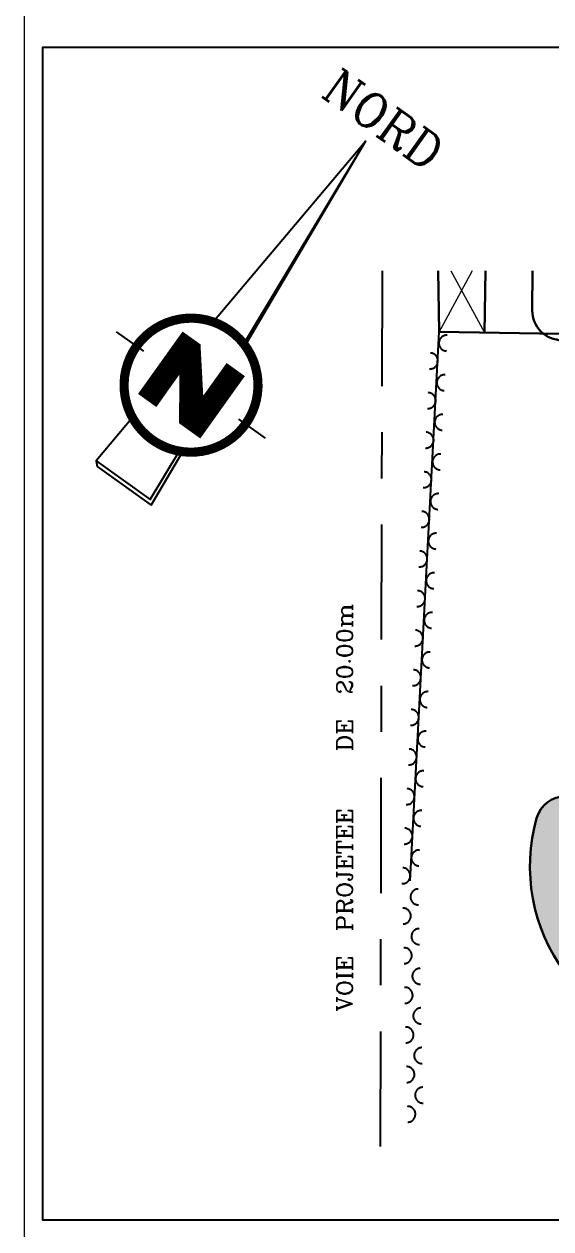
# Model space of a CAD drawing. Header units: millimetres. Extents: x 906 to 2482, y -1210 to -637.
# Drawn here: x 2054.29 to 2055.434, y -1200.741 to -1198.127 of the extents above; entities that cross this region are included whole.
import ezdxf
from ezdxf.enums import TextEntityAlignment as Align

# ---------------------------------------------------------------- set-up
doc = ezdxf.new("R2010")
doc.units = ezdxf.units.MM
for name, pattern in [('AXES', [2, 1.25, -0.25, 0.25, -0.25]), ('CENTER', [2, 1.25, -0.25, 0.25, -0.25]), ('CONTINOUS', [0])]:
    doc.linetypes.add(name, pattern=pattern)
doc.layers.add('autoblocan', color=7, linetype='Continuous', lineweight=13, true_color=0xe2d4c5)
doc.layers.add('HACH', color=7, linetype='Continuous', lineweight=5, true_color=0xd1d1d1)
doc.layers.add('AXE', color=7, linetype='AXES')
doc.layers.add('Cotation Linéaire', color=1, linetype='Continuous')
for name, color, linetype, lineweight in [('construction existante', 7, 'Continuous', 30), ('MUR 0.25', 7, 'Continuous', 25), ('MUR 0.3', 7, 'Continuous', 30), ('mur-fort', 7, 'Continuous', 60), ('TEXTE', 7, 'Continuous', 20)]:
    doc.layers.add(name, color=color, linetype=linetype, lineweight=lineweight)
doc.styles.add('RR', font='COMPLEX')

# ---------------------------------------------------------------- blocks, each defined once
blk = doc.blocks.new('Y006')
at = {"color": 0, "linetype": 'Continuous'}
for p, q in [((0, 0), (0.617052, -6.923803)), ((-2.691363, -8.77622), (-1.705911, -8.773253)), ((1.705911, -8.773253), (2.666005, -8.77622)), ((1.096657, -12.306924), (0.934351, -10.484525)), ((-0.974806, -12.185074), (-0.852955, -12.306924)), ((-0.852955, -12.306924), (1.096657, -12.306924))]:
    blk.add_line(p, q, dxfattribs=at)
for points in [[(-0.551984, -6.903331), (0, 0), (0.552471, -6.903576)], [(-1.06595, -7.66563), (-1.06595, -9.858943)], [(-1.01721, -7.66563), (-1.01721, -9.858943)], [(-0.968469, -7.66563), (-0.968469, -9.858943)], [(-0.91973, -7.66563), (-0.91973, -9.858943)], [(-0.870989, -7.66563), (-0.870989, -9.858943)], [(-0.822248, -7.66563), (-0.822248, -9.858943)], [(-0.773509, -7.66563), (-0.773509, -9.858943)], [(-0.724768, -7.66563), (-0.724768, -9.858943)], [(-0.676028, -7.66563), (-0.676028, -9.858943)], [(-0.627287, -7.66563), (-0.627287, -9.858943)], [(-0.578548, -7.66563), (-0.578548, -9.858943)], [(-0.529807, -7.66563), (-0.529807, -9.858943)], [(-0.481067, -7.66563), (-0.481067, -8.640436)], [(-0.432326, -7.726556), (-0.432326, -8.710065)], [(0.542479, -7.66563), (0.542479, -9.858943)], [(0.59122, -7.66563), (0.59122, -9.858943)], [(0.63996, -7.66563), (0.63996, -9.858943)], [(0.6887, -7.66563), (0.6887, -9.858943)], [(0.73744, -7.66563), (0.73744, -9.858943)], [(0.786181, -7.66563), (0.786181, -9.858943)], [(0.834922, -7.66563), (0.834922, -9.858943)], [(0.883661, -7.66563), (0.883661, -9.858943)], [(0.932402, -7.66563), (0.932402, -9.858943)], [(0.981142, -7.66563), (0.981142, -9.858943)], [(1.029883, -7.66563), (1.029883, -9.858943)], [(1.078622, -7.66563), (1.078622, -9.858943)], [(-0.383587, -7.78748), (-0.383587, -8.779693)], [(-0.334846, -7.848406), (-0.334846, -8.849322)], [(-0.286105, -7.909332), (-0.286105, -8.918951)], [(-0.237365, -7.970256), (-0.237365, -8.988581)], [(-0.188625, -8.031182), (-0.188625, -9.054728)], [(-0.139885, -8.092108), (-0.139885, -9.127839)], [(-0.091144, -8.153032), (-0.091144, -9.20095)], [(-0.042405, -8.213958), (-0.042405, -9.267097)], [(0.006336, -8.274884), (0.006336, -9.336726)], [(0.055077, -8.335809), (0.055077, -9.406355)], [(0.103817, -8.396734), (0.103817, -9.475983)], [(-0.481067, -8.640436), (-0.481067, -9.858943)], [(0.152557, -8.45766), (0.152557, -9.545612)], [(0.201297, -8.518585), (0.201297, -9.615241)], [(0.250038, -8.57951), (0.250038, -9.68487)], [(0.298779, -8.640436), (0.298779, -9.7545)], [(0.347518, -8.701361), (0.347518, -9.824129)], [(0.396259, -8.762287), (0.396259, -9.858943)], [(0.444999, -8.823212), (0.444999, -9.858943)], [(0.49374, -8.884137), (0.49374, -9.858943)], [(-0.842476, -10.53156), (-0.974806, -12.185074), (0.974806, -12.185074), (0.843451, -10.531072)]]:
    blk.add_lwpolyline(points, dxfattribs=at)
at = {"color": 0, "linetype": 'Continuous', "const_width": 0.048741}
blk.add_lwpolyline([(-0.481067, -9.858943), (-0.481067, -8.640436), (0.371888, -9.858943), (1.102993, -9.858943), (1.102993, -7.66563), (0.49374, -7.66563), (0.49374, -8.884137), (-0.481067, -7.66563), (-1.090321, -7.66563), (-1.090321, -9.858943), (-0.481067, -9.858943)], close=True, dxfattribs=at)
at = {"color": 0, "linetype": 'Continuous'}
blk.add_circle((0, -8.773253), 1.949611, dxfattribs=at)
blk = doc.blocks.new('NORD SABER')
at = {"const_width": 0.201, "flags": 128}
blk.add_lwpolyline([(78310.126, -137702.151, 1), (78313.066, -137702.151, 1)], format="xyb", close=True, dxfattribs=at)
blk.add_circle((78311.596, -137702.151), 1.407)
at = {"xscale": 0.75, "yscale": 0.75, "zscale": 0.75}
blk.add_blockref('Y006', (78311.596, -137695.571), dxfattribs=at)
at = {"layer": 'Cotation Linéaire', "color": 3, "linetype": 'CENTER', "style": 'RR'}
blk.add_text('NORD', height=0.7623, dxfattribs=at).set_placement((78311.644, -137694.57), align=Align.TOP_CENTER)

msp = doc.modelspace()

# ---------------------------------------------------------------- hatches: boundary and pattern name
at = {"layer": 'autoblocan'}
h = msp.add_hatch(dxfattribs=at)
h.set_pattern_fill('147', color=256, scale=0.021511, angle=90, pattern_type=2)
h.set_pattern_definition([(90, (1975.501135, -1166.96867), (-0.0161333064, 0.0161333064), [0.021511075, -0.0107555376]), (135, (1975.495757, -1166.96867), (-0.0322666076, 4e-18), [0.0076052406, -0.015210481]), (225, (1975.495757, -1166.94716), (-4e-18, -0.0322666076), [0.0076052406, -0.015210481]), (180, (1975.474246, -1166.96867), (-4e-18, -0.032266613), [0.010755538, -0.021511075]), (180, (1975.49038, -1166.963293), (-4e-18, -0.032266613), [0.010755538, -0.021511075]), (180, (1975.49038, -1166.952537), (-4e-18, -0.032266613), [0.010755538, -0.021511075]), (180, (1975.474246, -1166.94716), (-4e-18, -0.032266613), [0.010755538, -0.021511075])])
h.paths.add_polyline_path([(2055.7115, -1199.1853), (2055.7115, -1198.8034), (2055.4172, -1198.7984, 0.171262), (2055.4577, -1198.8129), (2055.6705, -1198.8138), (2055.6687, -1199.687), (2055.7115, -1199.687), (2055.7115, -1199.6069), (2055.7438, -1199.6069), (2055.7438, -1199.5596), (2055.7115, -1199.5596)])
at = {"layer": 'autoblocan', "linetype": 'CONTINOUS'}
h = msp.add_hatch(dxfattribs=at)
h.set_pattern_fill('147', color=256, scale=0.015058, angle=90, pattern_type=2)
h.set_pattern_definition([(90, (2009.335027, -1162.77958), (-0.0112933145, 0.0112933145), [0.0150577526, -0.0075288763]), (135, (2009.331263, -1162.77958), (-0.0225866253, 3e-18), [0.0053236684, -0.010647337]), (225, (2009.331263, -1162.764523), (-3e-18, -0.0225866253), [0.0053236684, -0.010647337]), (180, (2009.316205, -1162.77958), (-3e-18, -0.022586629), [0.007528876, -0.015057753]), (180, (2009.327498, -1162.775816), (-3e-18, -0.022586629), [0.007528876, -0.015057753]), (180, (2009.327498, -1162.768287), (-3e-18, -0.022586629), [0.007528876, -0.015057753]), (180, (2009.316205, -1162.764523), (-3e-18, -0.022586629), [0.007528876, -0.015057753])])
edge = h.paths.add_edge_path()
edge.add_line((2055.8814, -1199.9882), (2055.7567, -1199.8635))
edge.add_line((2055.7567, -1199.8635), (2055.7567, -1199.7575))
edge.add_line((2055.7567, -1199.7575), (2055.7115, -1199.7575))
edge.add_line((2055.7115, -1199.7575), (2055.7115, -1199.687))
edge.add_line((2055.7115, -1199.687), (2055.6687, -1199.687))
edge.add_line((2055.6687, -1199.687), (2055.6684, -1199.8033))
edge.add_line((2055.6684, -1199.8033), (2055.4651, -1199.8024))
edge.add_arc((2055.4649, -1199.867), 0.0645, 89.7567, 164.2968)
edge.add_arc((2055.7755, -1199.9543), 0.3872, 164.2968, 268.794)
edge.add_line((2055.7673, -1200.3414), (2055.777, -1200.3416))
edge.add_arc((2055.7792, -1200.2384), 0.1033, 268.794, 358.7941)
edge.add_line((2055.8824, -1200.2406), (2055.8866, -1200.0429))
edge.add_line((2055.8866, -1200.0429), (2056.1833, -1200.0492))
edge.add_line((2056.1833, -1200.0492), (2056.1788, -1200.2642))
edge.add_line((2056.1788, -1200.2642), (2056.2433, -1200.2656))
edge.add_line((2056.2433, -1200.2656), (2056.2479, -1200.0505))
edge.add_line((2056.2479, -1200.0505), (2056.4464, -1200.0547))
edge.add_line((2056.4464, -1200.0547), (2056.4464, -1200.0156))
edge.add_line((2056.4464, -1200.0156), (2056.4364, -1200.0156))
edge.add_line((2056.4364, -1200.0156), (2056.4364, -1200.0005))
edge.add_line((2056.4364, -1200.0005), (2056.2966, -1200.0005))
edge.add_line((2056.2966, -1200.0005), (2056.2966, -1199.9261))
edge.add_line((2056.2966, -1199.9261), (2056.2276, -1199.9261))
edge.add_line((2056.2276, -1199.9261), (2056.2276, -1199.9529))
edge.add_line((2056.2276, -1199.9529), (2056.174, -1199.9529))
edge.add_line((2056.174, -1199.9529), (2056.174, -1199.9392))
edge.add_line((2056.174, -1199.9392), (2056.1697, -1199.9392))
edge.add_line((2056.1697, -1199.9392), (2056.1697, -1199.9736))
edge.add_line((2056.1697, -1199.9736), (2056.1353, -1199.9736))
edge.add_line((2056.1353, -1199.9736), (2056.1353, -1199.9992))
edge.add_line((2056.1353, -1199.9992), (2055.9008, -1199.9992))
edge.add_line((2055.9008, -1199.9992), (2055.8814, -1199.9992))
edge.add_line((2055.8814, -1199.9992), (2055.8814, -1199.9882))
edge = h.paths.add_edge_path(flags=16)
edge.add_line((2055.8007, -1200.031), (2055.7965, -1200.2332))
edge.add_arc((2055.7755, -1199.9543), 0.2796, 166.4213, 274.3107, ccw=False)
edge.add_line((2055.5036, -1199.8886), (2055.659, -1199.8893))
edge.add_line((2055.659, -1199.8893), (2055.8007, -1200.031))
h.paths.add_polyline_path([(2057.9255, -1200.0199), (2057.3958, -1200.0199), (2057.3958, -1199.9511), (2057.3377, -1199.9511), (2057.3377, -1199.9984), (2057.188, -1199.9984), (2057.188, -1200.0122), (2057.0971, -1200.0122), (2057.0971, -1200.0328), (2057.0928, -1200.0328), (2057.0584, -1200.0328), (2057.0541, -1200.0328), (2057.0541, -1199.9984), (2056.9914, -1199.9984), (2056.9914, -1200.0199), (2056.7137, -1200.0199), (2056.7137, -1200.0156), (2056.4464, -1200.0156), (2056.4464, -1200.0547), (2057.0393, -1200.0672), (2057.0348, -1200.2822), (2057.0993, -1200.2836), (2057.1038, -1200.0685), (2057.9255, -1200.0858)])
h.paths.add_polyline_path([(2058.6843, -1200.0552), (2058.6478, -1200.0552), (2058.6478, -1200.0337), (2058.5251, -1200.0337), (2058.5251, -1200.0552), (2058.3746, -1200.0552), (2058.3746, -1199.9925), (2058.181, -1199.9925), (2058.181, -1199.9666), (2058.0842, -1199.9666), (2058.0842, -1200.0328), (2057.94, -1200.0328), (2057.94, -1200.0199), (2057.9255, -1200.0199), (2057.9255, -1200.0858), (2058.0931, -1200.0894), (2058.0886, -1200.3044), (2058.1531, -1200.3058), (2058.1576, -1200.0907), (2058.6843, -1200.1018)])

# ---------------------------------------------------------------- linework, layer by layer
at = {"layer": 'AXE', "ltscale": 0.2}
msp.add_line((2055.0673, -1198.6625), (2055.063, -1200.6114), dxfattribs=at)
at = {"layer": 'AXE', "ltscale": 3, "extrusion": (0, 0, -1)}
msp.add_line((2055.1285, -1199.986), (2055.1915, -1198.7946), dxfattribs=at)
at = {"layer": 'AXE', "ltscale": 3}
for centre, start, end in [((2055.2078, -1198.8191), 86.9322, 266.9322), ((2055.1713, -1198.8578), 266.9322, 86.9322), ((2055.2032, -1198.905), 86.9322, 266.9322), ((2055.1667, -1198.9437), 266.9322, 86.9322), ((2055.1986, -1198.9909), 86.9322, 266.9322), ((2055.1621, -1199.0296), 266.9322, 86.9322), ((2055.194, -1199.0769), 86.9322, 266.9322), ((2055.1574, -1199.1155), 266.9322, 86.9322), ((2055.1894, -1199.1628), 86.9322, 266.9322), ((2055.1528, -1199.2014), 266.9322, 86.9322), ((2055.1848, -1199.2487), 86.9322, 266.9322), ((2055.1482, -1199.2874), 266.9322, 86.9322), ((2055.1802, -1199.3346), 86.9322, 266.9322), ((2055.1436, -1199.3733), 266.9322, 86.9322), ((2055.1756, -1199.4205), 86.9322, 266.9322), ((2055.139, -1199.4592), 266.9322, 86.9322), ((2055.171, -1199.5065), 86.9322, 266.9322), ((2055.1344, -1199.5451), 266.9322, 86.9322), ((2055.1664, -1199.5924), 86.9322, 266.9322), ((2055.1298, -1199.6311), 266.9322, 86.9322), ((2055.1618, -1199.6783), 86.9322, 266.9322), ((2055.1252, -1199.717), 266.9322, 86.9322), ((2055.1571, -1199.7642), 86.9322, 266.9322), ((2055.1206, -1199.8029), 266.9322, 86.9322), ((2055.1525, -1199.8502), 86.9322, 266.9322), ((2055.116, -1199.8888), 266.9322, 86.9322), ((2055.1479, -1199.9361), 86.9322, 266.9322), ((2055.1114, -1199.9747), 266.9322, 86.9322), ((2055.1461, -1200.0207), 91.3226, 271.3226), ((2055.1126, -1200.0621), 271.3226, 91.3226), ((2055.148, -1200.1067), 91.3226, 271.3226), ((2055.1146, -1200.1481), 271.3226, 91.3226), ((2055.15, -1200.1928), 91.3226, 271.3226), ((2055.1166, -1200.2341), 271.3226, 91.3226), ((2055.152, -1200.2788), 91.3226, 271.3226), ((2055.1185, -1200.3201), 271.3226, 91.3226), ((2055.154, -1200.3648), 91.3226, 271.3226), ((2055.1205, -1200.4061), 271.3226, 91.3226), ((2055.156, -1200.4508), 91.3226, 271.3226), ((2055.1225, -1200.4922), 271.3226, 91.3226)]:
    msp.add_arc(centre, 0.0172, start, end, dxfattribs=at)
at = {"layer": 'construction existante'}
for p, q in [((2055.1915, -1198.7946), (2055.1887, -1198.6625)), ((2055.2918, -1198.6625), (2055.29, -1198.7962)), ((2055.1915, -1198.7946), (2055.802, -1198.8049))]:
    msp.add_line(p, q, dxfattribs=at)
at = {"layer": 'HACH'}
for p, q in [((2055.263, -1198.6625), (2055.1915, -1198.7946)), ((2055.2165, -1198.6625), (2055.29, -1198.7962))]:
    msp.add_line(p, q, dxfattribs=at)
at = {"layer": 'MUR 0.25', "color": 7}
msp.add_lwpolyline([(2059.3367, -1198.1777), (2054.3298, -1198.1777), (2054.3298, -1200.721), (2059.3367, -1200.721)], close=True, dxfattribs=at)
msp.add_lwpolyline([(2059.3367, -1198.1777), (2054.3298, -1198.1777), (2054.3298, -1200.721), (2059.3367, -1200.721)], close=True, dxfattribs=at)
at = {"layer": 'MUR 0.3'}
msp.add_line((2055.3934, -1198.7481), (2055.3938, -1198.6625), dxfattribs=at)
for centre, radius, start, end in [((2055.4579, -1198.7484), 0.0645, 179.7567, 269.7567), ((2055.4649, -1199.867), 0.0645, 89.7567, 164.2968), ((2055.7755, -1199.9543), 0.3872, 164.2968, 268.794)]:
    msp.add_arc(centre, radius, start, end, dxfattribs=at)
at = {"layer": 'mur-fort', "lineweight": 15}
msp.add_lwpolyline([(2059.3766, -1195.6632), (2054.2899, -1195.6632), (2054.2899, -1209.8576), (2059.3766, -1209.8576)], close=True, dxfattribs=at)

# ---------------------------------------------------------------- block references
at = {"color": 2, "xscale": 0.09893333464776063, "yscale": 0.09893333464950926, "zscale": 0.09893333464776063, "rotation": 324.4330023580998}
msp.add_blockref('NORD SABER', (3676.5273, 14389.2407), dxfattribs=at)

# ---------------------------------------------------------------- texts
at = {"layer": 'TEXTE', "linetype": 'Continuous', "style": 'RR', "width": 1.111111}
msp.add_text('VOIE  PROJETEE   DE  20.00m', height=0.034418, rotation=90, dxfattribs=at).set_placement((2055.0031, -1200.2693))

doc.saveas('drawing.dxf')
